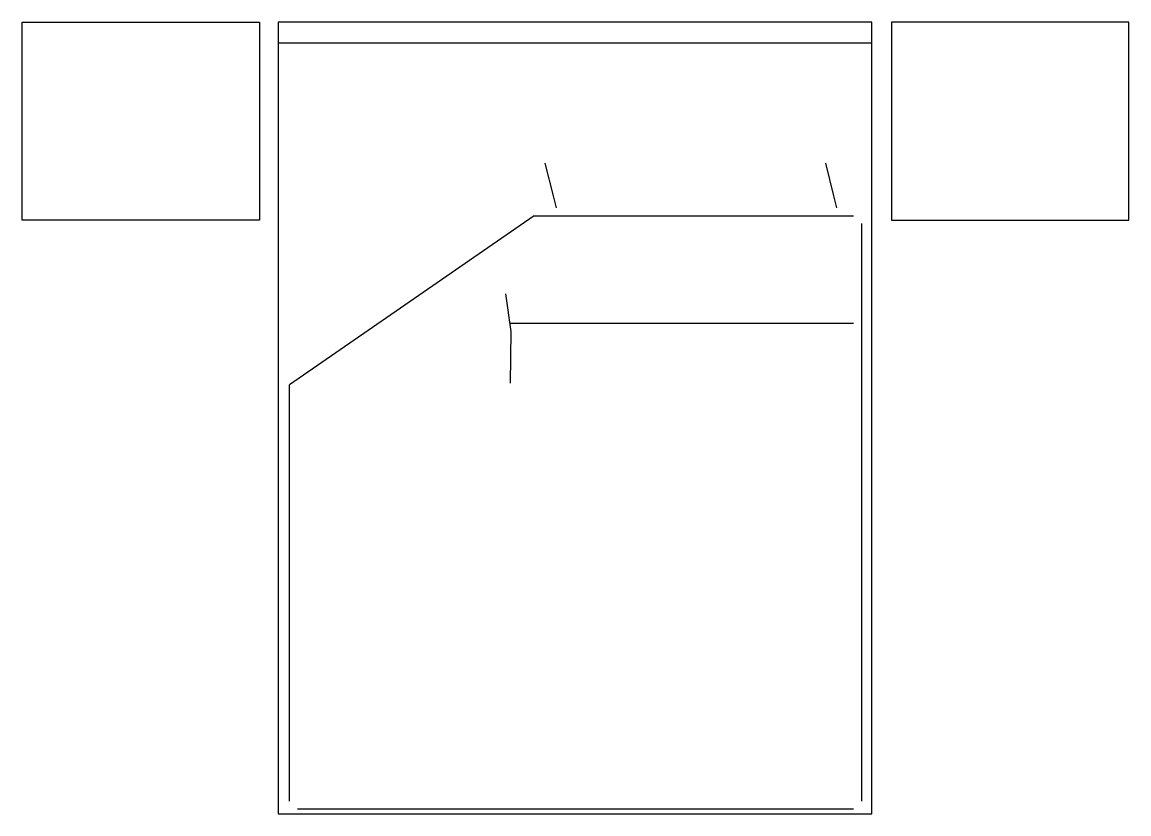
# Model space of a CAD drawing. Header units: inches. Extents: x -1494 to 1304, y -805 to 1196.
import ezdxf

# ---------------------------------------------------------------- set-up
doc = ezdxf.new("R2010")
doc.units = ezdxf.units.IN
doc.header["$MEASUREMENT"] = 0
doc.layers.add('freecads.com', color=7, linetype='Continuous')
doc.styles.add('DIM_FONT', font='SIMPLEX.shx', dxfattribs={"width": 0.8})

msp = doc.modelspace()

# ---------------------------------------------------------------- linework, layer by layer
at = {"layer": 'freecads.com'}
for p, q in [((653.6, 1195.4), (-846.4, 1195.4)), ((-846.4, 1195.4), (-846.4, -804.6)), ((653.6, -804.6), (653.6, 1195.4)), ((653.6, 1143), (-846.4, 1143)), ((-151, 757), (-171.6, 839.6)), ((558.3, 757), (537.6, 839.6)), ((-143.4, 727), (-151, 757)), ((565.8, 727), (558.3, 757)), ((-199.9, 706.8), (-817.9, 279.4)), ((-199.9, 706.8), (607.8, 706.8)), ((627.8, 686.8), (627.8, -772.5)), ((-272.4, 509.2), (-258.7, 413.8)), ((607.8, 434.2), (-261.7, 434.2)), ((-258.7, 413.8), (-260.5, 283.6)), ((-817.9, -772.5), (-817.9, 279.4)), ((-846.4, -804.6), (653.6, -804.6)), ((607.8, -792.5), (-797.9, -792.5))]:
    msp.add_line(p, q, dxfattribs=at)
for points in [[(-893.8, 1195.4), (-893.8, 695.4), (-1493.8, 695.4), (-1493.8, 1195.4)], [(703.6, 1195.4), (703.6, 695.4), (1303.6, 695.4), (1303.6, 1195.4)]]:
    msp.add_lwpolyline(points, close=True, dxfattribs=at)

# ---------------------------------------------------------------- texts
at = {"layer": 'freecads.com', "style": 'DIM_FONT', "text_generation_flag": 4, "width": 0.8, "flags": 9}
for tag, s in [('XSIZE', '1500'), ('YSIZE', '2000')]:
    msp.add_attdef(tag, (653.6, 1195.4), s, height=0.5, rotation=180, dxfattribs=at)

doc.saveas('drawing.dxf')
